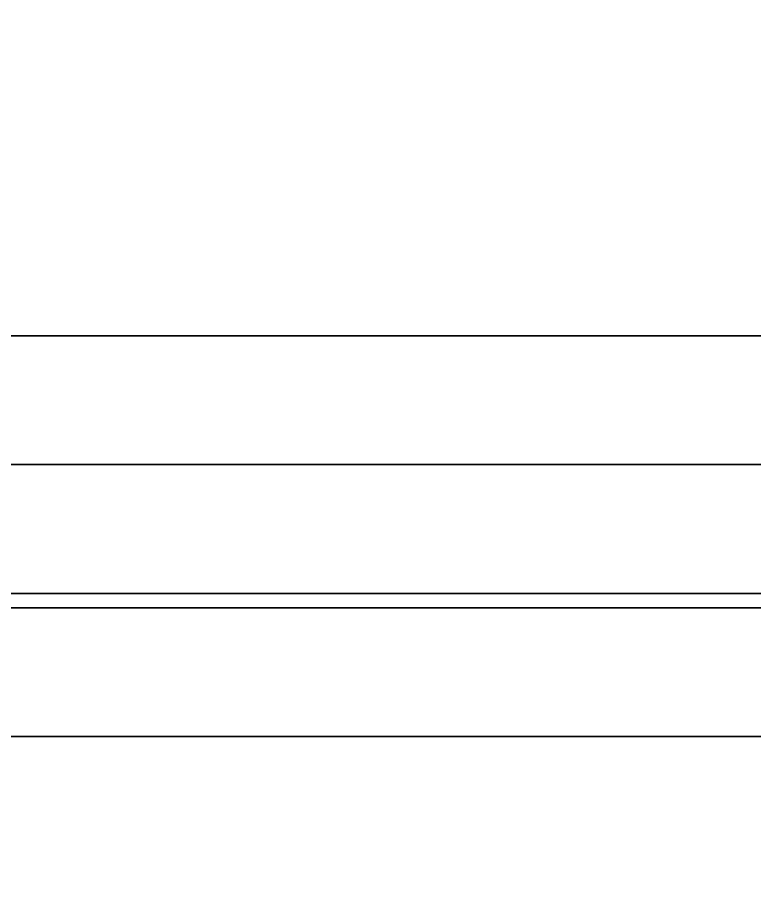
# Model space of a CAD drawing. Extents: x 0 to 4956, y -4930 to 0.
# Drawn here: x 1224.3 to 1327.3, y -4309.8 to -4187.5 of the extents above; entities that cross this region are included whole.
import ezdxf

# ---------------------------------------------------------------- set-up
doc = ezdxf.new("R2010")
doc.units = 0
for name, color, linetype in [('LAYER0', 7, 'CONTINUOUS'), ('LAYER1169', 9, 'CONTINUOUS'), ('LAYER1223', 9, 'CONTINUOUS'), ('LAYER832', 9, 'CONTINUOUS'), ('LAYER844', 7, 'CONTINUOUS'), ('LAYER847', 7, 'CONTINUOUS'), ('LAYER851', 7, 'CONTINUOUS')]:
    doc.layers.add(name, color=color, linetype=linetype)

msp = doc.modelspace()

# ---------------------------------------------------------------- linework, layer by layer
at = {"layer": 'LAYER0', "invisible_edges": 1}
for points in [[(4956, 0), (0, -4930), (0, 0), (4956, 0)], [(4956, -4930, 5), (0, 0, 5), (0, -4930, 5), (4956, -4930, 5)], [(0, 0, 5), (4956, -4930, 5), (4956, 0, 5), (0, 0, 5)], [(0, -4930), (4956, 0), (4956, -4930), (0, -4930)]]:
    msp.add_3dface(points, dxfattribs=at)
at = {"layer": 'LAYER1169', "invisible_edges": 1}
for points in [[(1531, -4232, 88), (1124.5, -4250, 88), (1124.5, -4232, 88), (1531, -4232, 88)], [(1124.5, -4250, 88), (1531, -4232, 88), (1531, -4250, 88), (1124.5, -4250, 88)], [(1531, -4250, 2542), (1124.5, -4232, 2542), (1124.5, -4250, 2542), (1531, -4250, 2542)], [(1124.5, -4232, 2542), (1531, -4250, 2542), (1531, -4232, 2542), (1124.5, -4232, 2542)], [(1124.5, -4232, 2542), (1531, -4232, 88), (1124.5, -4232, 88), (1124.5, -4232, 2542)], [(1531, -4232, 88), (1124.5, -4232, 2542), (1531, -4232, 2542), (1531, -4232, 88)], [(1531, -4250, 2542), (1124.5, -4250, 88), (1531, -4250, 88), (1531, -4250, 2542)], [(1124.5, -4250, 88), (1531, -4250, 2542), (1124.5, -4250, 2542), (1124.5, -4250, 88)]]:
    msp.add_3dface(points, dxfattribs=at)
at = {"layer": 'LAYER1223', "invisible_edges": 1}
for points in [[(3550.5, -4232, 85), (1122.5, -4232, 5), (1122.5, -4232, 85), (3550.5, -4232, 85)], [(1122.5, -4232, 5), (3550.5, -4232, 85), (3550.5, -4232, 5), (1122.5, -4232, 5)], [(3550.5, -4250, 5), (1122.5, -4232, 5), (3550.5, -4232, 5), (3550.5, -4250, 5)], [(1122.5, -4232, 5), (3550.5, -4250, 5), (1122.5, -4250, 5), (1122.5, -4232, 5)], [(1122.5, -4250, 85), (3550.5, -4232, 85), (1122.5, -4232, 85), (1122.5, -4250, 85)], [(3550.5, -4232, 85), (1122.5, -4250, 85), (3550.5, -4250, 85), (3550.5, -4232, 85)], [(3550.5, -4250, 5), (1122.5, -4250, 85), (1122.5, -4250, 5), (3550.5, -4250, 5)], [(1122.5, -4250, 85), (3550.5, -4250, 5), (3550.5, -4250, 85), (1122.5, -4250, 85)]]:
    msp.add_3dface(points, dxfattribs=at)
at = {"layer": 'LAYER832', "invisible_edges": 1}
for points in [[(3546.5, -4250, 2645), (1122.5, -4250, 2545), (1122.5, -4250, 2645), (3546.5, -4250, 2645)], [(1122.5, -4250, 2545), (3546.5, -4250, 2645), (3546.5, -4250, 2545), (1122.5, -4250, 2545)], [(3546.5, -4268, 2545), (1122.5, -4250, 2545), (3546.5, -4250, 2545), (3546.5, -4268, 2545)], [(1122.5, -4250, 2545), (3546.5, -4268, 2545), (1122.5, -4268, 2545), (1122.5, -4250, 2545)], [(1122.5, -4268, 2645), (3546.5, -4250, 2645), (1122.5, -4250, 2645), (1122.5, -4268, 2645)], [(3546.5, -4250, 2645), (1122.5, -4268, 2645), (3546.5, -4268, 2645), (3546.5, -4250, 2645)], [(3546.5, -4268, 2545), (1122.5, -4268, 2645), (1122.5, -4268, 2545), (3546.5, -4268, 2545)], [(1122.5, -4268, 2645), (3546.5, -4268, 2545), (3546.5, -4268, 2645), (1122.5, -4268, 2645)]]:
    msp.add_3dface(points, dxfattribs=at)
at = {"layer": 'LAYER844', "invisible_edges": 1}
for points in [[(1140.5, -4810, 85), (1924.5, -4250, 85), (1924.5, -4810, 85), (1140.5, -4810, 85)], [(1924.5, -4250, 85), (1140.5, -4810, 85), (1140.5, -4250, 85), (1924.5, -4250, 85)], [(1140.5, -4250, 103), (1924.5, -4250, 85), (1140.5, -4250, 85), (1140.5, -4250, 103)], [(1924.5, -4250, 85), (1140.5, -4250, 103), (1924.5, -4250, 103), (1924.5, -4250, 85)], [(1140.5, -4250, 103), (1924.5, -4810, 103), (1924.5, -4250, 103), (1140.5, -4250, 103)], [(1924.5, -4810, 103), (1140.5, -4250, 103), (1140.5, -4810, 103), (1924.5, -4810, 103)]]:
    msp.add_3dface(points, dxfattribs=at)
at = {"layer": 'LAYER847', "invisible_edges": 1}
for points in [[(1140.5, -4270, 5), (1924.5, -4288, 5), (1140.5, -4288, 5), (1140.5, -4270, 5)], [(1924.5, -4288, 5), (1140.5, -4270, 5), (1924.5, -4270, 5), (1924.5, -4288, 5)], [(1924.5, -4270, 85), (1140.5, -4288, 85), (1924.5, -4288, 85), (1924.5, -4270, 85)], [(1140.5, -4288, 85), (1924.5, -4270, 85), (1140.5, -4270, 85), (1140.5, -4288, 85)], [(1140.5, -4270, 5), (1924.5, -4270, 85), (1924.5, -4270, 5), (1140.5, -4270, 5)], [(1924.5, -4270, 85), (1140.5, -4270, 5), (1140.5, -4270, 85), (1924.5, -4270, 85)], [(1140.5, -4288, 85), (1924.5, -4288, 5), (1924.5, -4288, 85), (1140.5, -4288, 85)], [(1924.5, -4288, 5), (1140.5, -4288, 85), (1140.5, -4288, 5), (1924.5, -4288, 5)]]:
    msp.add_3dface(points, dxfattribs=at)
at = {"layer": 'LAYER851', "invisible_edges": 1}
for points in [[(1924.5, -4810, 2544), (1140.5, -4250, 2544), (1140.5, -4810, 2544), (1924.5, -4810, 2544)], [(1140.5, -4250, 2544), (1924.5, -4810, 2544), (1924.5, -4250, 2544), (1140.5, -4250, 2544)], [(1924.5, -4250, 2526), (1140.5, -4250, 2544), (1924.5, -4250, 2544), (1924.5, -4250, 2526)], [(1140.5, -4250, 2544), (1924.5, -4250, 2526), (1140.5, -4250, 2526), (1140.5, -4250, 2544)], [(1924.5, -4250, 2526), (1140.5, -4810, 2526), (1140.5, -4250, 2526), (1924.5, -4250, 2526)], [(1140.5, -4810, 2526), (1924.5, -4250, 2526), (1924.5, -4810, 2526), (1140.5, -4810, 2526)]]:
    msp.add_3dface(points, dxfattribs=at)

doc.saveas('drawing.dxf')
